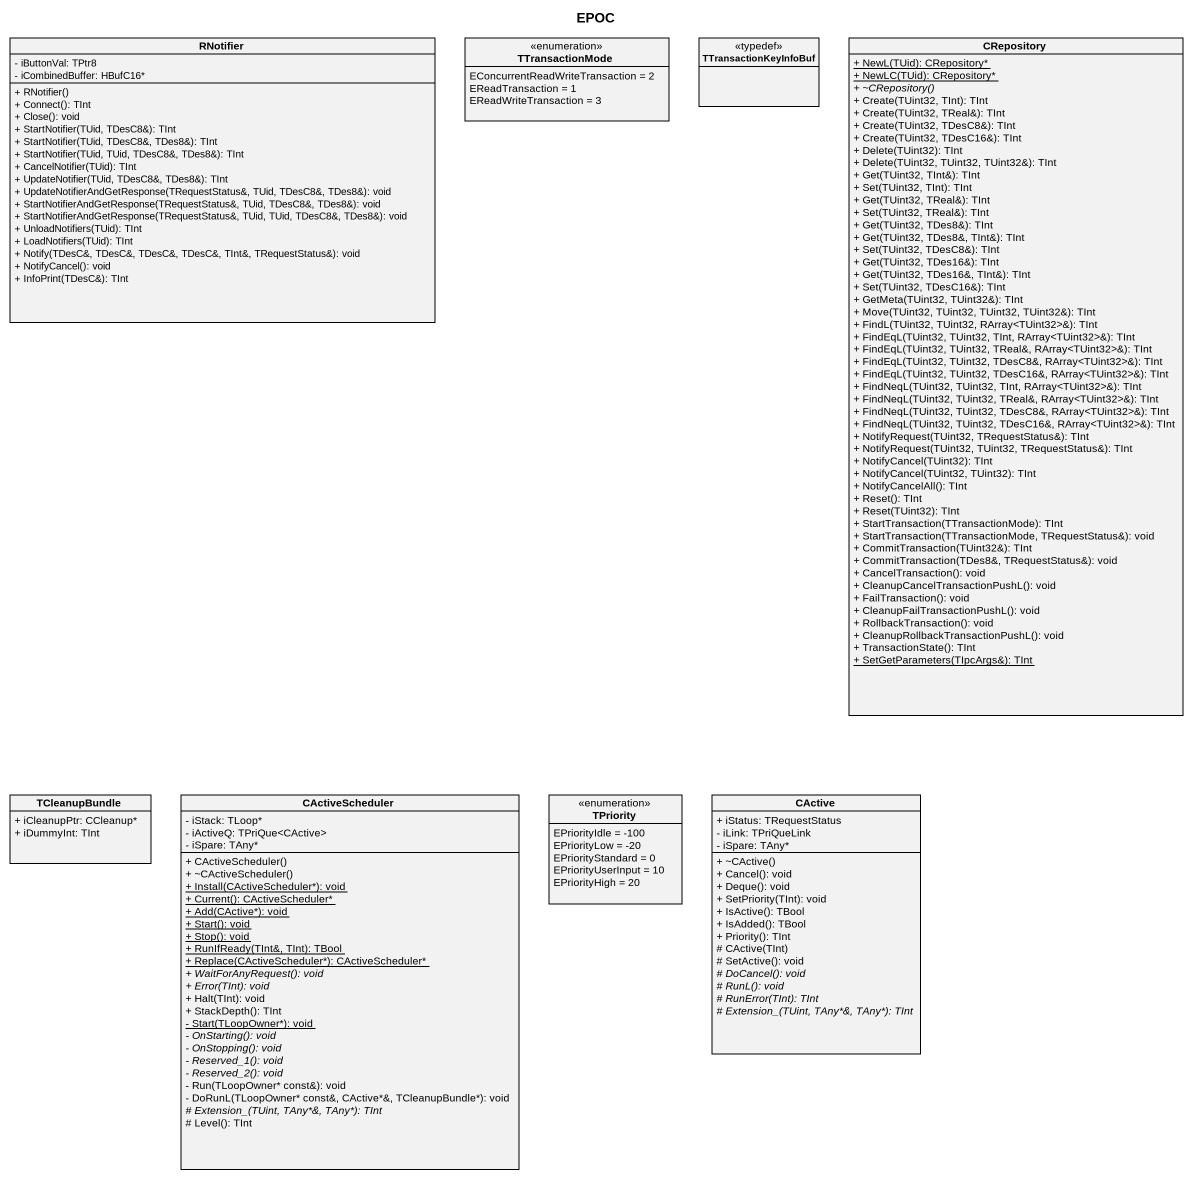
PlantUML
@startuml
title EPOC
hide circle
hide empty members
skinparam classAttributeIconSize 0
class RNotifier {
  - iButtonVal: TPtr8
  - iCombinedBuffer: HBufC16*
  + RNotifier()
  + Connect(): TInt
  + Close(): void
  + StartNotifier(TUid, TDesC8&): TInt
  + StartNotifier(TUid, TDesC8&, TDes8&): TInt
  + StartNotifier(TUid, TUid, TDesC8&, TDes8&): TInt
  + CancelNotifier(TUid): TInt
  + UpdateNotifier(TUid, TDesC8&, TDes8&): TInt
  + UpdateNotifierAndGetResponse(TRequestStatus&, TUid, TDesC8&, TDes8&): void
  + StartNotifierAndGetResponse(TRequestStatus&, TUid, TDesC8&, TDes8&): void
  + StartNotifierAndGetResponse(TRequestStatus&, TUid, TUid, TDesC8&, TDes8&): void
  + UnloadNotifiers(TUid): TInt
  + LoadNotifiers(TUid): TInt
  + Notify(TDesC&, TDesC&, TDesC&, TDesC&, TInt&, TRequestStatus&): void
  + NotifyCancel(): void
  + InfoPrint(TDesC&): TInt
}
enum TTransactionMode {
  EConcurrentReadWriteTransaction = 2
  EReadTransaction = 1
  EReadWriteTransaction = 3
}
class TTransactionKeyInfoBuf <<typedef>>
class CRepository {
  {static} + NewL(TUid): CRepository*
  {static} + NewLC(TUid): CRepository*
  {abstract} + ~CRepository()
  + Create(TUint32, TInt): TInt
  + Create(TUint32, TReal&): TInt
  + Create(TUint32, TDesC8&): TInt
  + Create(TUint32, TDesC16&): TInt
  + Delete(TUint32): TInt
  + Delete(TUint32, TUint32, TUint32&): TInt
  + Get(TUint32, TInt&): TInt
  + Set(TUint32, TInt): TInt
  + Get(TUint32, TReal&): TInt
  + Set(TUint32, TReal&): TInt
  + Get(TUint32, TDes8&): TInt
  + Get(TUint32, TDes8&, TInt&): TInt
  + Set(TUint32, TDesC8&): TInt
  + Get(TUint32, TDes16&): TInt
  + Get(TUint32, TDes16&, TInt&): TInt
  + Set(TUint32, TDesC16&): TInt
  + GetMeta(TUint32, TUint32&): TInt
  + Move(TUint32, TUint32, TUint32, TUint32&): TInt
  + FindL(TUint32, TUint32, RArray<TUint32>&): TInt
  + FindEqL(TUint32, TUint32, TInt, RArray<TUint32>&): TInt
  + FindEqL(TUint32, TUint32, TReal&, RArray<TUint32>&): TInt
  + FindEqL(TUint32, TUint32, TDesC8&, RArray<TUint32>&): TInt
  + FindEqL(TUint32, TUint32, TDesC16&, RArray<TUint32>&): TInt
  + FindNeqL(TUint32, TUint32, TInt, RArray<TUint32>&): TInt
  + FindNeqL(TUint32, TUint32, TReal&, RArray<TUint32>&): TInt
  + FindNeqL(TUint32, TUint32, TDesC8&, RArray<TUint32>&): TInt
  + FindNeqL(TUint32, TUint32, TDesC16&, RArray<TUint32>&): TInt
  + NotifyRequest(TUint32, TRequestStatus&): TInt
  + NotifyRequest(TUint32, TUint32, TRequestStatus&): TInt
  + NotifyCancel(TUint32): TInt
  + NotifyCancel(TUint32, TUint32): TInt
  + NotifyCancelAll(): TInt
  + Reset(): TInt
  + Reset(TUint32): TInt
  + StartTransaction(TTransactionMode): TInt
  + StartTransaction(TTransactionMode, TRequestStatus&): void
  + CommitTransaction(TUint32&): TInt
  + CommitTransaction(TDes8&, TRequestStatus&): void
  + CancelTransaction(): void
  + CleanupCancelTransactionPushL(): void
  + FailTransaction(): void
  + CleanupFailTransactionPushL(): void
  + RollbackTransaction(): void
  + CleanupRollbackTransactionPushL(): void
  + TransactionState(): TInt
  {static} + SetGetParameters(TIpcArgs&): TInt
}
class TCleanupBundle {
  + iCleanupPtr: CCleanup*
  + iDummyInt: TInt
}
class CActiveScheduler {
  - iStack: TLoop*
  - iActiveQ: TPriQue<CActive>
  - iSpare: TAny*
  + CActiveScheduler()
  + ~CActiveScheduler()
  {static} + Install(CActiveScheduler*): void
  {static} + Current(): CActiveScheduler*
  {static} + Add(CActive*): void
  {static} + Start(): void
  {static} + Stop(): void
  {static} + RunIfReady(TInt&, TInt): TBool
  {static} + Replace(CActiveScheduler*): CActiveScheduler*
  {abstract} + WaitForAnyRequest(): void
  {abstract} + Error(TInt): void
  + Halt(TInt): void
  + StackDepth(): TInt
  {static} - Start(TLoopOwner*): void
  {abstract} - OnStarting(): void
  {abstract} - OnStopping(): void
  {abstract} - Reserved_1(): void
  {abstract} - Reserved_2(): void
  - Run(TLoopOwner* const&): void
  - DoRunL(TLoopOwner* const&, CActive*&, TCleanupBundle*): void
  {abstract} # Extension_(TUint, TAny*&, TAny*): TInt
  # Level(): TInt
}
enum TPriority {
  EPriorityIdle = -100
  EPriorityLow = -20
  EPriorityStandard = 0
  EPriorityUserInput = 10
  EPriorityHigh = 20
}
class CActive {
  + iStatus: TRequestStatus
  - iLink: TPriQueLink
  - iSpare: TAny*
  + ~CActive()
  + Cancel(): void
  + Deque(): void
  + SetPriority(TInt): void
  + IsActive(): TBool
  + IsAdded(): TBool
  + Priority(): TInt
  # CActive(TInt)
  # SetActive(): void
  {abstract} # DoCancel(): void
  {abstract} # RunL(): void
  {abstract} # RunError(TInt): TInt
  {abstract} # Extension_(TUint, TAny*&, TAny*): TInt
}
@enduml
